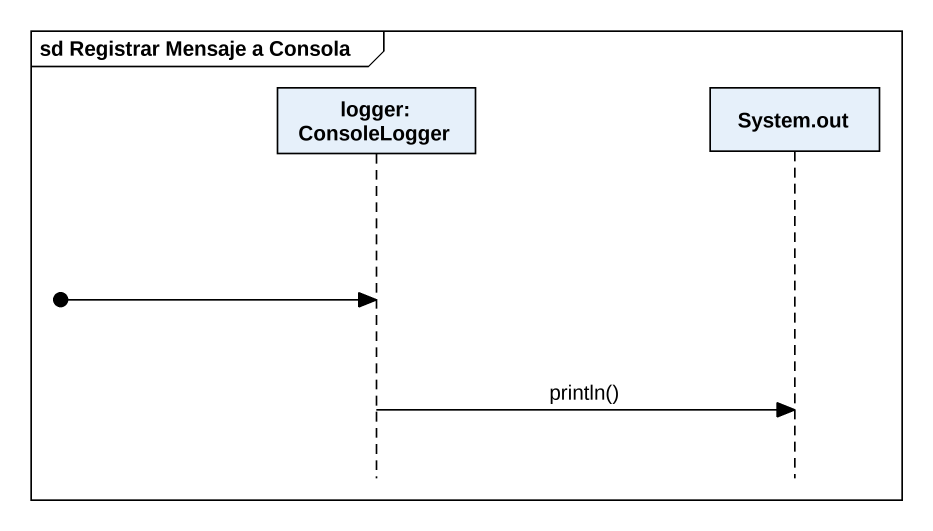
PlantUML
@startuml
mainframe sd Registrar Mensaje a Consola
hide footbox
participant "logger: ConsoleLogger" as logger_ConsoleLogger
participant "System.out" as System_out

[o-> logger_ConsoleLogger
logger_ConsoleLogger -> System_out : println()
@enduml
